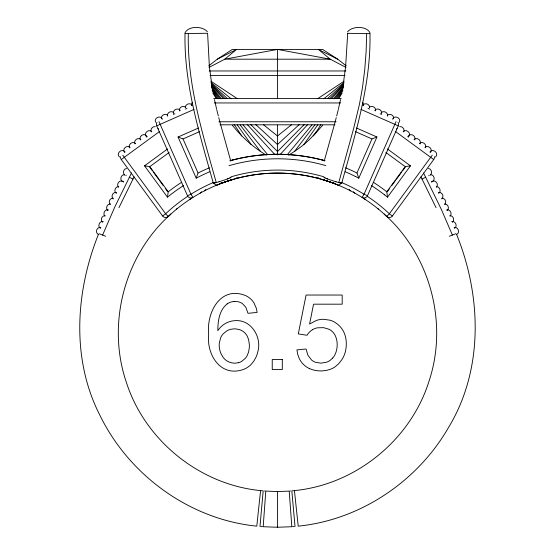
<?xml version="1.0" encoding="UTF-8"?>
<svg xmlns="http://www.w3.org/2000/svg" width="555" height="555" viewBox="0 0 555 555"><rect width="100%" height="100%" fill="white"/><g stroke="black" fill="none" stroke-linecap="round" stroke-linejoin="round"><path stroke-width="0.83" d="M341.727 183.143C355.214 134.171 371.038 84.922 369.977 33.501L366.675 33.633L366.12 51.671L364.746 69.68L362.484 87.565L359.418 104.465L353.799 127.865L338.751 182.56M185.398 107.531C185.127 103.993 190.351 102.252 192.238 105.29M259.976 526.459L263.188 490.87M260.579 490.613L256.785 526.147C189.602 519.48 128.795 475.073 99.567 414.592C71.116 358.495 75.619 291.25 98.54 234.106M363.469 105.603L363.504 104.132L362.762 102.467M375.562 110.931C376.526 107.49 371.725 104.812 369.29 107.392M381.472 113.532C382.541 109.73 376.803 107.205 374.715 110.556M387.515 116.196C388.479 112.755 383.678 110.077 381.243 112.665M393.564 118.86C394.529 115.419 389.721 112.741 387.286 115.329M183.663 185.474A174.194 174.194 0 0 0 170.517 194.756L167.485 197.171L168.186 191.933M342.636 88.793L345.605 66.877L347.707 33.231M185.051 32.787C188.547 25.655 202.665 25.974 207.383 31.739M338.314 109.418L340.562 99.539M335.4 120.921L336.24 117.639M336.656 115.995L338.127 110.244M324.224 161.096L335.171 121.746M399.378 122.232C401.536 117.91 394.223 114.691 392.489 119.193M209.686 171.786A174.166 174.166 0 0 0 199.724 176.372L196.206 178.169L197.989 173.146M403.686 131.965C405.025 129.398 402.528 126.103 399.704 126.658M409.153 135.968C411.012 132.485 405.955 128.781 403.201 131.604M414.62 139.971C416.479 136.488 411.421 132.784 408.667 135.607M420.01 143.911C421.869 140.429 416.812 136.724 414.051 139.555M425.394 147.859C427.253 144.376 422.195 140.672 419.441 143.495M347.617 31.739C352.335 25.974 366.453 25.655 369.949 32.787M102.606 235.07L114.816 206.925L131.521 172.945M355.276 176.365L358.794 178.169L376.928 137.009L356.49 128.004M398.004 122.294A3.76 3.76 0 0 1 398.289 125.86L367.5 195.735A3.76 3.76 0 0 1 362.054 197.407L364.059 194.215L396.027 121.67M118.964 207.653L134.081 176.872M125.916 175.671L126.145 175.22M201.548 191.759L201.215 192.238M177.135 208.402L176.58 209.138A7.486 5.259 50.8 0 1 176.268 209.422M407.8 136.794L408.175 136.155M430.486 152.493C433.275 149.087 427.947 144.404 424.908 147.498M339.043 98.152L342.137 93.039M205.87 189.519L205.614 189.879M288.642 155.164C301.296 147.276 313.839 138.049 320.776 124.473M337.711 98.54L342.886 90.611M192.238 102.467L191.496 104.132L191.53 105.603M303.842 144.508L317.821 124.785M336.288 98.728L342.782 89.57M396.589 129.044L396.991 128.489M387.279 191.711L389.305 188.95M391.837 185.495L395.375 180.659M396.388 179.279L401.445 172.369M402.458 170.989L405.49 166.84M384.483 194.756L387.515 197.171L410.471 165.82L387.397 148.927M432.262 155.164L389.353 213.772L386.779 216.499A159.209 159.209 0 0 0 320.006 178.876L319.056 178.46M387.057 216.207L386.766 216.512A3.76 3.76 0 0 0 392.385 215.999L433.733 159.535A3.76 3.76 0 0 0 434.412 156.732M294.434 151.543L314.928 124.819M334.894 98.783L343.302 87.815M436.39 187.208C439.324 184.267 435.162 179.078 431.651 181.464M287.226 154.762L312.014 124.785M333.486 98.804L343.399 86.809M444.735 204.511C447.032 202.27 445.089 197.899 441.856 198.184M201.167 192.307L200.182 193.126M362.762 105.29C364.649 102.252 369.873 103.993 369.602 107.531M313.249 136.003L322.656 125.215M450.043 216.179C452.644 213.751 450.043 208.916 446.553 209.873M408.286 137.147L408.778 136.599M429.882 152.049C432.831 147.679 439.553 153.562 435.46 157.044M384.365 213.987L384.213 214.154C430.298 254.96 448.537 323.489 428.814 381.798C410.325 440.268 355.457 484.688 294.421 490.599M280.414 154.255L307.838 124.396M331.758 98.353L343.427 85.65M205.405 190.122L204.601 190.76A7.472 5.252 63 0 1 204.406 190.864M332.611 358.1L330.17 360.313A14.34 14.34 0 0 1 326.659 362.193L320.88 363.164L315.483 362.269A13.133 13.133 0 0 1 311.577 360.035L307.872 355.172L306.076 348.991L296.932 349.9L297.73 354.423L299.221 358.481A21.208 21.208 0 0 0 302.752 363.678A22.276 22.276 0 0 0 304.272 365.176A21.354 21.354 0 0 0 309.614 368.687M236.687 177.877L236.146 178.328M304.209 124.549L277.5 151.543L250.791 124.549M329.698 98.79L343.656 84.686M441.731 198.981C444.638 196.643 442.002 191.406 438.339 192.516M447.15 210.581C449.807 208.507 448.01 203.699 444.597 203.976M299.187 124.618L277.5 144.508L255.813 124.618M327.887 98.297L343.836 83.673M452.318 222.305C455.017 220.286 453.324 215.444 449.904 215.645M237.318 177.877L235.917 178.627A156.399 153.256 0 0 1 319.125 178.62L317.682 177.877M430.118 175.193C432.768 173.389 431.596 168.748 428.384 168.456M438.665 193.452C441.613 191.489 439.837 186.293 436.251 186.66M291.611 124.653L277.5 136.003L263.389 124.653M323.87 98.721L344.031 82.508M227.168 303.911C219.232 310.21 217.844 321.172 217.838 330.648C220.585 326.361 224.83 323.052 229.735 321.609A21.839 21.839 0 0 1 234.876 320.679C251.158 319.16 262.161 337.357 257.763 351.981A28.361 28.361 0 0 1 256.181 356.796L253.788 361.208L250.735 364.85A21.139 21.139 0 0 1 247.044 367.688A21.784 21.784 0 0 1 242.826 369.665C220.349 377.185 206.3 354.368 208.694 334.235C206.252 312.562 220.508 285.381 245.622 295.614A18.981 18.981 0 0 1 250.34 298.652A18.919 18.919 0 0 1 253.961 302.919L256.306 308.261L257.152 312.416L248.009 313.325L245.816 307.241L242.5 303.668A11.946 11.946 0 0 0 238.483 301.823L235.882 301.455A15.429 15.429 0 0 0 234.099 301.483M208.784 65.844L217.289 59.198L232.344 49.409L322.656 49.409L337.711 59.198L346.216 65.844M120.588 156.732A3.76 3.76 0 0 0 121.267 159.535L162.615 215.999L165.647 213.772A162.372 162.372 0 0 1 187.347 196.546M121.267 159.535L159.285 131.702M167.485 197.171L144.529 165.82L167.603 148.927M169.171 152.445L149.788 166.639L168.207 191.787A178.016 178.016 0 0 1 181.464 182.408M454.483 228.445C457.861 226.468 455.634 220.619 451.721 221.598M317.64 98.693L344.162 81.169M235.944 178.46L235.029 178.863A159.209 159.209 0 0 0 168.234 216.512A3.76 3.76 0 0 1 162.615 215.999M456.55 234.564C460.296 232.899 458.326 226.537 454.191 227.501M208.992 67.433L224.754 59.198L236.638 49.409L217.289 59.198M420.919 176.872L422.015 179.022L425.685 177.281L441.572 209.915L452.394 235.07M190.4 198.974L190.636 198.863A7.486 5.259 56.9 0 0 190.92 198.697M190.434 198.961L189.581 199.231M156.996 122.294A3.76 3.76 0 0 0 156.711 125.86L187.5 195.735L190.941 194.215A162.955 162.955 0 0 1 213.529 182.422M173.354 114.413L174.908 113.733M185.425 109.092L187 108.398M156.711 125.86L194.035 109.411M196.206 178.169L178.072 137.009L198.51 128.004M199.391 131.729L183.032 138.937L198.045 173A178.016 178.016 0 0 1 209.443 167.804M217.206 184.988L217.685 184.787M217.9 184.704L217.602 184.822A2.81 2.629 68.9 0 1 214.091 183.108M217.858 184.718L218.635 184.406M218.899 184.302L219.475 184.066M219.537 184.045L220.335 183.733M449.321 236.27L455.71 233.78M220.286 183.754L220.911 183.511M372.121 138.875L376.928 137.009M220.619 183.622L221.056 183.455M221.001 183.476L221.674 183.219M221.577 183.254L223.866 182.408M221.167 183.157L222.791 182.796M222.971 182.734L223.332 182.588M223.221 182.644L223.533 182.526A156.288 153.152 0 0 1 331.467 182.526L331.904 182.65A6.75 4.835 84.9 0 0 332.14 182.685L332.348 182.727M431.45 182.096C435.703 181.235 434.676 174.214 430.298 174.7M224.165 182.297L224.678 182.116M224.851 182.054L225.85 181.707M225.025 181.991L225.545 181.811M225.712 181.756L226.398 181.513M226.225 181.575L227.238 181.235M227.155 181.256L228.202 180.909M227.987 180.979L231.248 179.945M228.188 180.916L229.069 180.625M230.207 180.264L230.977 180.028M231.116 179.987L232.607 179.529M232.788 179.48L232.441 179.584M222.146 183.018L222.18 183.004A7.465 5.252 69.5 0 0 222.43 182.921M223.131 182.644L223.166 182.637A6.75 4.835 -84.9 0 1 222.86 182.685L222.722 182.72M126.616 168.456C123.404 168.748 122.232 173.389 124.882 175.193M238.518 362.699L235.611 363.143A14.791 14.791 0 0 1 226.919 360.903A14.513 14.513 0 0 1 223.041 357.212L221.272 354.243A21.256 21.256 0 0 1 219.204 345.709A22.436 22.436 0 0 1 219.28 343.344L220.612 337.815A14.61 14.61 0 0 1 223.117 333.93L226.62 330.995A14.18 14.18 0 0 1 230.686 329.309L233.69 328.893A18.488 18.488 0 0 1 236.104 328.942L239.822 329.732A13.167 13.167 0 0 1 243.624 331.834L244.193 332.306A14.472 14.472 0 0 1 245.761 333.93A14.076 14.076 0 0 1 247.065 335.81L248.591 339.452L249.368 344.669A29.353 29.353 0 0 1 249.32 347.603L248.584 352.071L247.037 355.88A14.867 14.867 0 0 1 245.206 358.447L241.793 361.319A12.723 12.723 0 0 1 238.518 362.699M212.364 88.793L209.395 66.877L207.598 33.279L185.037 33.515L185.641 33.418M337.711 59.198L318.362 49.409L330.246 59.198L277.5 49.409L224.754 59.198L330.246 59.198L346.008 67.433M222.826 182.706L222.86 182.699A6.75 4.891 89.4 0 0 223.103 182.713M405.372 166.611L410.471 165.82M334.353 183.129L332.993 183.053L333.423 183.254M293.768 490.669L292.464 490.8M105.096 215.645C101.676 215.444 99.983 220.286 102.682 222.305M294.226 526.542L292.624 526.674M289.849 491.022L290.501 490.974M110.403 203.976C106.99 203.699 105.193 208.507 107.85 210.581M113.144 198.184C109.911 197.899 107.968 202.27 110.265 204.511M118.749 186.66C115.162 186.293 113.386 191.489 116.335 193.452M124.702 174.7C120.324 174.214 119.297 181.235 123.55 182.096M277.5 491.557L289.204 491.119L291.826 526.723L277.5 527.25L263.174 526.73L265.803 491.085L277.5 491.557L277.5 527.243M322.198 160.145L323.281 160.27A175.123 171.904 0 0 0 231.719 160.256L232.836 160.145M366.675 33.633L347.479 33.307M209.159 70.964L345.841 70.964M210.019 75.48L344.981 75.48M213.71 98.464L341.29 98.464M214.362 102.953L340.638 102.953M218.885 121.767L336.115 121.767M220.016 124.806L334.984 124.806M221.008 183.157L220.647 183.129M369.359 33.418L369.935 33.48M100.809 227.501C96.674 226.537 94.704 232.899 98.45 234.564M264.499 490.974L265.151 491.022M262.376 526.674L260.774 526.542M103.279 221.598C99.366 220.619 97.139 226.468 100.517 228.445M262.536 490.8L261.232 490.669M155.296 126.658C152.472 126.103 149.975 129.398 151.314 131.965M108.447 209.873C104.957 208.916 102.356 213.751 104.957 216.179M116.661 192.516C112.998 191.406 110.362 196.643 113.269 198.981M260.579 490.599C199.543 484.688 144.675 440.268 126.186 381.798C106.463 323.496 124.702 254.953 170.787 214.154L170.635 213.987M144.529 165.82L149.628 166.611M332.14 182.699L332.174 182.706A6.75 4.891 -89.4 0 1 331.897 182.713M365.419 199.231L364.815 199.065M332.958 183.046L332.778 182.997A7.472 5.252 -69.5 0 1 332.57 182.921L333.229 183.185M322.302 179.501L323.163 179.764M322.261 179.494L324.793 180.264M323.953 180.007L326.215 180.722M325.889 180.611L327.013 180.979M326.18 180.708L326.708 180.881M326.798 180.909L327.221 181.048M327.11 181.013L327.845 181.256M327.762 181.235L328.435 181.457M328.276 181.402L328.775 181.575M328.602 181.513L329.115 181.693M328.824 181.589L329.288 181.756M329.039 181.665L329.455 181.811M329.372 181.783L330.322 182.116M329.594 181.86L330.149 182.054M330.253 182.096L330.835 182.297M330.912 182.331L331.779 182.644M331.855 182.671L332.618 182.956M333.486 183.275L334.88 183.816M178.072 137.009L182.879 138.875M99.29 233.78L105.679 236.27M335.047 183.885L335.588 184.094M335.525 184.066L335.948 184.239M335.824 184.191L336.17 184.329M336.58 184.489L337.045 184.683M337.246 184.76L337.815 184.995M309.614 368.687L313.762 370.123L318.376 370.844A33.536 33.536 0 0 0 322.386 370.9L326.722 370.358L330.697 369.165A22.04 22.04 0 0 0 335.428 366.577L338.543 363.872L341.797 359.786A26.855 26.855 0 0 0 345.182 352.376C346.875 346.029 346.771 339.056 344.218 332.951A22.637 22.637 0 0 0 341.249 327.95L340.499 327.041A24.919 24.919 0 0 0 337.995 324.55L335.269 322.531A20.799 20.799 0 0 0 330.26 320.242L323.468 319.271A21.798 21.798 0 0 0 316.371 320.464L309.593 324.037L313.547 304.182L342.192 304.182L342.192 295.038L306.076 295.038L298.306 333.902L306.991 335.275A16.678 16.678 0 0 1 312.597 329.663M368 108.398L369.575 109.092M380.092 113.733L381.646 114.413M360.965 109.411L398.289 125.86M355.609 131.729L371.968 138.937L356.955 173A178.016 178.016 0 0 0 345.557 167.804M364.059 194.215L367.5 195.735M364.531 198.947L364.399 198.877A7.479 5.259 -56.8 0 1 364.073 198.69M129.315 177.281L132.985 179.022M123.349 181.464C119.838 179.078 115.676 184.267 118.61 187.208M354.846 193.147L353.833 192.307M232.344 125.215C241.814 137.099 253.288 147.38 266.358 155.164M210.838 81.169L237.36 98.693M318.854 178.328L318.313 177.877M395.715 131.702L433.733 159.535M385.829 152.445L405.212 166.639L386.793 191.787A178.016 178.016 0 0 0 373.536 182.408M392.385 215.999L389.353 213.772A162.372 162.372 0 0 0 367.653 196.546M151.799 131.604C149.045 128.781 143.988 132.485 145.847 135.968M146.333 135.607C143.578 132.784 138.521 136.488 140.38 139.971M140.949 139.555C138.188 136.724 133.131 140.429 134.99 143.911M135.559 143.495C132.805 140.672 127.747 144.376 129.606 147.859M130.092 147.498C127.053 144.404 121.725 149.087 124.514 152.493M210.969 82.508L231.13 98.721M185.71 107.392C183.275 104.812 178.474 107.49 179.438 110.931M173.757 112.665C171.322 110.077 166.521 112.755 167.485 116.196M167.714 115.329C165.279 112.741 160.471 115.419 161.436 118.86M211.164 83.673L227.113 98.297M211.344 84.686L225.302 98.79M349.594 190.122L350.399 190.76A7.472 5.252 -62.9 0 0 350.587 190.864M167.943 216.207L168.234 216.512L165.647 213.772L122.738 155.164M211.573 85.65L223.242 98.353M247.162 124.396L274.586 154.255M146.222 136.599L146.714 137.147M125.118 152.049C122.169 147.679 115.447 153.562 119.54 157.044M180.285 110.556C178.197 107.205 172.459 109.73 173.528 113.532M211.601 86.809L221.514 98.804M242.986 124.785L267.774 154.762M353.785 192.238L353.452 191.759M349.386 189.879L349.13 189.519M211.698 87.815L220.106 98.783M240.072 124.819L260.566 151.543M158.008 128.489L158.411 129.044M149.51 166.84L152.542 170.989M153.555 172.369L158.612 179.279M159.625 180.659L163.163 185.495M165.695 188.95L167.721 191.711M212.218 89.57L218.712 98.728M237.179 124.785L251.158 144.508M212.114 90.611L217.289 98.54M234.224 124.473L241.751 136.003M212.863 93.039L215.957 98.152M146.825 136.155L147.2 136.794M377.865 208.402L378.475 209.193A7.486 5.259 -50.7 0 0 378.718 209.415M162.511 119.193C160.777 114.691 153.464 117.91 155.622 122.232M423.479 172.945L425.685 177.281M428.855 175.22L429.084 175.671M422.015 179.022L436.036 207.653M158.973 121.67L190.941 194.215L192.946 197.407A3.76 3.76 0 0 1 187.5 195.735M456.46 234.106C481.49 295.572 483.828 369.124 448.662 427.26C417.603 481.338 360.514 519.869 298.215 526.154L294.421 490.613M357.011 173.146L358.794 178.169M219.829 121.746L230.776 161.096M213.273 183.143C199.786 134.171 183.962 84.922 185.023 33.501M216.249 182.56C202.679 133.88 187.16 84.804 188.325 33.633M216.873 110.244L218.344 115.995M218.76 117.639L219.6 120.921M214.438 99.539L216.686 109.418M386.814 191.933L387.515 197.171M291.812 490.87L295.024 526.459M277.5 49.409L277.5 98.637M277.5 125.215L277.5 154.907M219.509 181.582A11.787 0.659 -19.6 0 1 213.925 183.171M228.327 178.668A10.989 0.368 -18.6 0 1 219.01 181.776M230.492 177.773A11.19 0.389 -18.3 0 1 227.293 178.897M231.109 177.413A11.461 0.576 -17.7 0 1 229.805 177.884M231.511 179.549A2.872 2.144 72.7 0 1 230.693 180.125M214.965 182.782A11.357 0.881 -17.6 0 1 213.252 182.935M341.075 183.171A11.787 0.659 19.6 0 1 335.491 181.582M335.99 181.776A10.989 0.368 18.6 0 1 326.673 178.668M327.707 178.897A11.19 0.389 18.3 0 1 324.508 177.773M325.195 177.884A11.461 0.576 17.7 0 1 323.891 177.413M324.307 180.125A2.872 2.144 -72.7 0 1 323.489 179.549M340.909 183.108A2.81 2.629 -68.9 0 1 337.391 184.843M341.748 182.935A11.357 0.881 17.6 0 1 340.035 182.782M333.291 182.65A4.669 3.351 -69.1 0 1 332.41 182.533A4.669 3.406 -69.5 0 0 332.764 182.623M231.047 176.837A160.02 156.947 0 0 1 323.953 176.837M221.716 182.664A4.669 3.406 69.5 0 0 222.59 182.533A4.669 3.351 69.1 0 1 222.229 182.623M229.021 165.674A171.058 167.776 0 0 1 325.841 165.626M229.763 160.811A174.964 171.745 0 0 1 325.112 160.763M332.611 358.1A16.414 16.414 0 0 0 335.012 354.61C337.828 348.644 338.002 341.276 335.116 335.303A14.527 14.527 0 0 0 332.278 331.543A13.667 13.667 0 0 0 329.122 329.295L323.62 327.665L317.488 327.804A14.472 14.472 0 0 0 312.59 329.649M227.155 303.897A13.986 13.986 0 0 1 234.099 301.469M341.408 182.422A162.955 162.955 0 0 1 363.997 194.222M345.245 171.786A174.166 174.166 0 0 1 355.214 176.372M371.274 185.474A174.194 174.194 0 0 1 384.421 194.756M282.301 359.501L272.241 359.501L272.241 369.561L282.301 369.561L282.301 359.501"/></g></svg>
